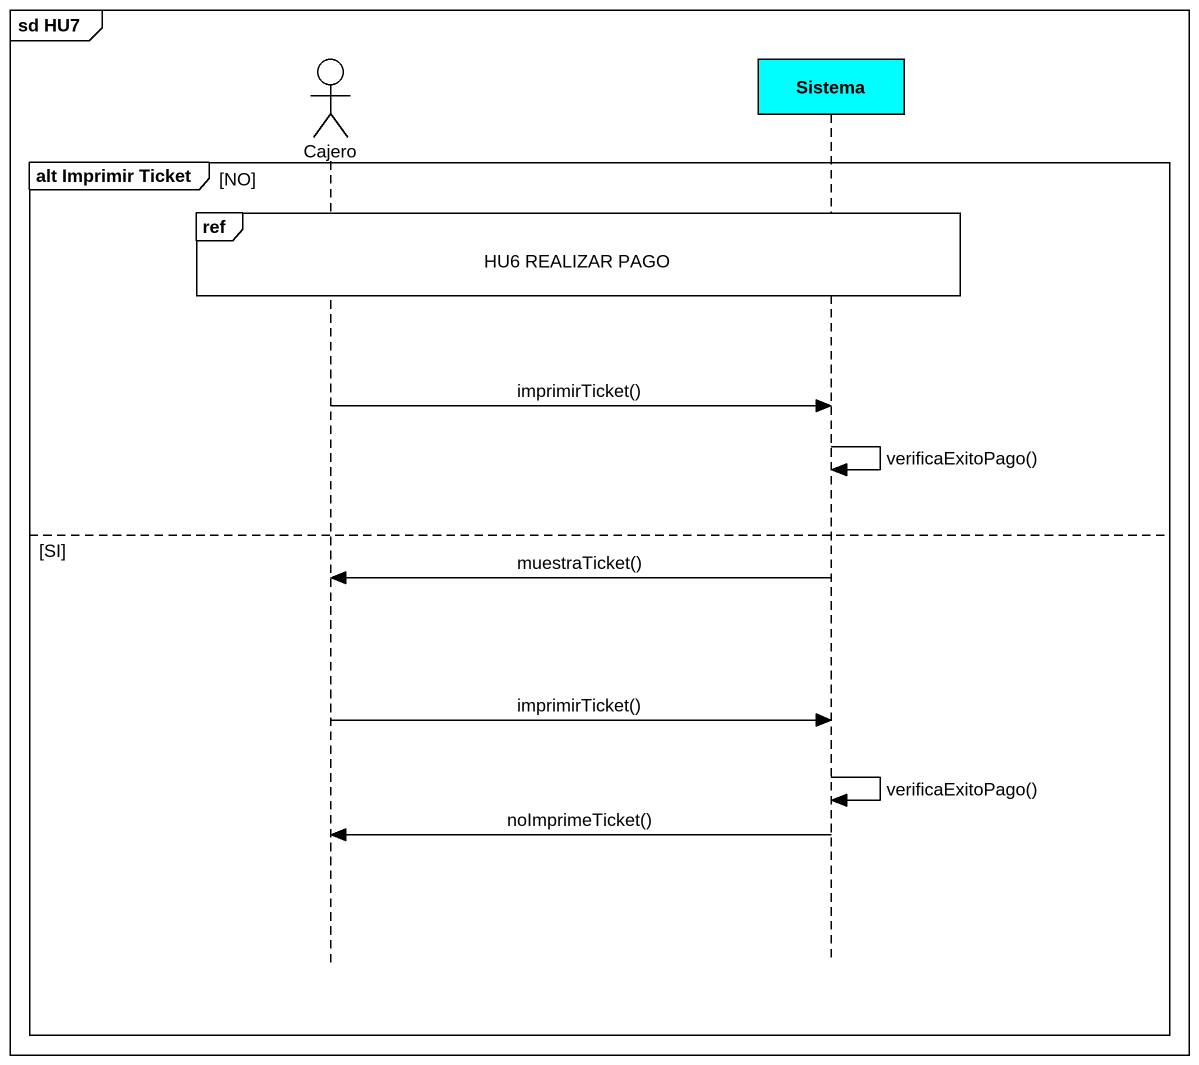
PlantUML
@startuml
mainframe sd HU7
hide footbox
actor Cajero #FFFFFF
participant Sistema #00FEFE

group alt Imprimir Ticket [NO]
  ref over Cajero, Sistema : HU6 REALIZAR PAGO
  Cajero -> Sistema : imprimirTicket()
  Sistema -> Sistema : verificaExitoPago()
else SI
  Sistema -> Cajero : muestraTicket()
  Cajero -> Sistema : imprimirTicket()
  Sistema -> Sistema : verificaExitoPago()
  Sistema -> Cajero : noImprimeTicket()
end
@enduml
